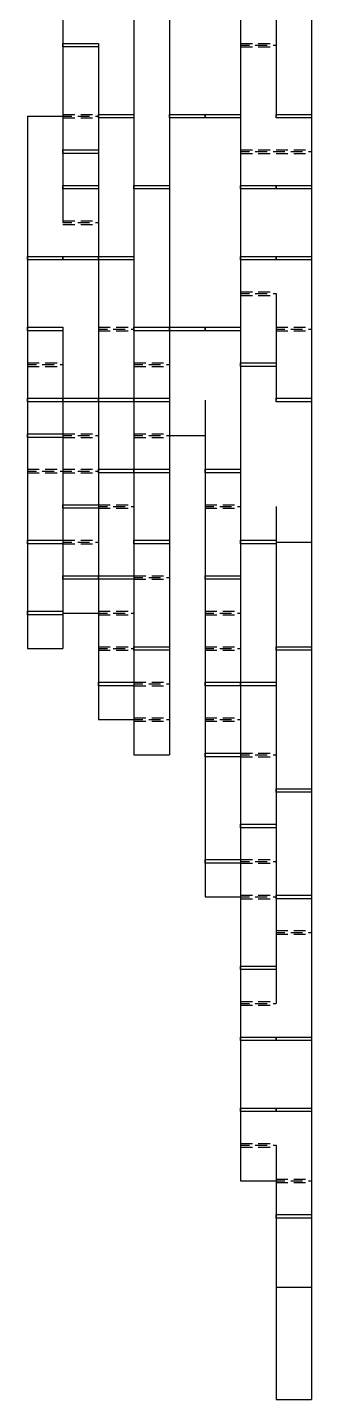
# Model space of a CAD drawing. Header units: millimetres. Extents: x 0 to 95, y 0 to 594.
# Drawn here: x 15.8 to 79, y 0 to 305.5 of the extents above; entities that cross this region are included whole.
import ezdxf

# ---------------------------------------------------------------- set-up
doc = ezdxf.new("R2010")
doc.units = ezdxf.units.MM
for name, color, linetype in [('CUT', 3, 'CONTINUOUS'), ('MOUNTAIN_FOLD', 1, 'CONTINUOUS'), ('VALLEY_FOLD', 5, 'CONTINUOUS')]:
    doc.layers.add(name, color=color, linetype=linetype)

msp = doc.modelspace()

# ---------------------------------------------------------------- linework, layer by layer
at = {"layer": 'CUT'}
for p, q in [((23.706, 309.472), (23.706, 301.57)), ((39.51, 309.472), (39.51, 301.57)), ((47.412, 309.472), (47.412, 301.57)), ((63.216, 309.472), (63.216, 301.57)), ((71.118, 309.472), (71.118, 301.57)), ((79.02, 309.472), (79.02, 301.57)), ((23.706, 301.57), (23.706, 293.668)), ((31.608, 301.57), (31.608, 293.668)), ((39.51, 301.57), (39.51, 293.668)), ((47.412, 301.57), (47.412, 293.668)), ((63.216, 301.57), (63.216, 293.668)), ((71.118, 301.57), (71.118, 293.668)), ((79.02, 301.57), (79.02, 293.668)), ((23.706, 293.668), (23.706, 285.766)), ((31.608, 293.668), (31.608, 285.766)), ((39.51, 293.668), (39.51, 285.766)), ((47.412, 293.668), (47.412, 285.766)), ((63.216, 293.668), (63.216, 285.766)), ((71.118, 293.668), (71.118, 285.766)), ((79.02, 293.668), (79.02, 285.766)), ((15.804, 285.766), (15.804, 277.864)), ((15.804, 285.766), (23.706, 285.766)), ((23.706, 285.766), (23.706, 277.864)), ((31.608, 285.766), (31.608, 277.864)), ((39.51, 285.766), (39.51, 277.864)), ((47.412, 285.766), (47.412, 277.864)), ((63.216, 285.766), (63.216, 277.864)), ((79.02, 285.766), (79.02, 277.864)), ((15.804, 277.864), (15.804, 269.962)), ((23.706, 277.864), (23.706, 269.962)), ((31.608, 277.864), (31.608, 269.962)), ((39.51, 277.864), (39.51, 269.962)), ((47.412, 277.864), (47.412, 269.962)), ((63.216, 277.864), (63.216, 269.962)), ((79.02, 277.864), (79.02, 269.962)), ((15.804, 269.962), (15.804, 262.06)), ((23.706, 269.962), (23.706, 262.06)), ((31.608, 269.962), (31.608, 262.06)), ((39.51, 269.962), (39.51, 262.06)), ((47.412, 269.962), (47.412, 262.06)), ((63.216, 269.962), (63.216, 262.06)), ((79.02, 269.962), (79.02, 262.06)), ((15.804, 262.06), (15.804, 254.158)), ((31.608, 262.06), (31.608, 254.158)), ((39.51, 262.06), (39.51, 254.158)), ((47.412, 262.06), (47.412, 254.158)), ((63.216, 262.06), (63.216, 254.158)), ((79.02, 262.06), (79.02, 254.158)), ((15.804, 254.158), (15.804, 246.256)), ((31.608, 254.158), (31.608, 246.256)), ((39.51, 254.158), (39.51, 246.256)), ((47.412, 254.158), (47.412, 246.256)), ((63.216, 254.158), (63.216, 246.256)), ((79.02, 254.158), (79.02, 246.256)), ((15.804, 246.256), (15.804, 238.354)), ((31.608, 246.256), (31.608, 238.354)), ((39.51, 246.256), (39.51, 238.354)), ((47.412, 246.256), (47.412, 238.354)), ((63.216, 246.256), (63.216, 238.354)), ((71.118, 246.256), (71.118, 238.354)), ((79.02, 246.256), (79.02, 238.354)), ((15.804, 238.354), (15.804, 230.452)), ((23.706, 238.354), (23.706, 230.452)), ((31.608, 238.354), (31.608, 230.452)), ((39.51, 238.354), (39.51, 230.452)), ((47.412, 238.354), (47.412, 230.452)), ((63.216, 238.354), (63.216, 230.452)), ((71.118, 238.354), (71.118, 230.452)), ((79.02, 238.354), (79.02, 230.452)), ((15.804, 230.452), (15.804, 222.55)), ((23.706, 230.452), (23.706, 222.55)), ((31.608, 230.452), (31.608, 222.55)), ((39.51, 230.452), (39.51, 222.55)), ((47.412, 230.452), (47.412, 222.55)), ((63.216, 230.452), (63.216, 222.55)), ((71.118, 230.452), (71.118, 222.55)), ((79.02, 230.452), (79.02, 222.55)), ((15.804, 222.55), (15.804, 214.648)), ((23.706, 222.55), (23.706, 214.648)), ((31.608, 222.55), (31.608, 214.648)), ((39.51, 222.55), (39.51, 214.648)), ((47.412, 222.55), (47.412, 214.648)), ((55.314, 222.55), (55.314, 214.648)), ((63.216, 222.55), (63.216, 214.648)), ((79.02, 222.55), (79.02, 214.648)), ((15.804, 214.648), (15.804, 206.746)), ((23.706, 214.648), (23.706, 206.746)), ((31.608, 214.648), (31.608, 206.746)), ((39.51, 214.648), (39.51, 206.746)), ((47.412, 214.648), (55.314, 214.648)), ((47.412, 214.648), (47.412, 206.746)), ((55.314, 214.648), (55.314, 206.746)), ((63.216, 214.648), (63.216, 206.746)), ((79.02, 214.648), (79.02, 206.746)), ((15.804, 206.746), (15.804, 198.844)), ((23.706, 206.746), (23.706, 198.844)), ((31.608, 206.746), (31.608, 198.844)), ((39.51, 206.746), (39.51, 198.844)), ((47.412, 206.746), (47.412, 198.844)), ((55.314, 206.746), (55.314, 198.844)), ((63.216, 206.746), (63.216, 198.844)), ((79.02, 206.746), (79.02, 198.844)), ((15.804, 198.844), (15.804, 190.942)), ((23.706, 198.844), (23.706, 190.942)), ((31.608, 198.844), (31.608, 190.942)), ((39.51, 198.844), (39.51, 190.942)), ((47.412, 198.844), (47.412, 190.942)), ((55.314, 198.844), (55.314, 190.942)), ((63.216, 198.844), (63.216, 190.942)), ((71.118, 198.844), (71.118, 190.942)), ((79.02, 198.844), (79.02, 190.942)), ((15.804, 190.942), (15.804, 183.04)), ((23.706, 190.942), (23.706, 183.04)), ((31.608, 190.942), (31.608, 183.04)), ((39.51, 190.942), (39.51, 183.04)), ((47.412, 190.942), (47.412, 183.04)), ((55.314, 190.942), (55.314, 183.04)), ((63.216, 190.942), (63.216, 183.04)), ((71.118, 190.942), (79.02, 190.942)), ((71.118, 190.942), (71.118, 183.04)), ((79.02, 190.942), (79.02, 183.04)), ((15.804, 183.04), (15.804, 175.138)), ((23.706, 183.04), (23.706, 175.138)), ((31.608, 183.04), (31.608, 175.138)), ((39.51, 183.04), (39.51, 175.138)), ((47.412, 183.04), (47.412, 175.138)), ((55.314, 183.04), (55.314, 175.138)), ((63.216, 183.04), (63.216, 175.138)), ((71.118, 183.04), (71.118, 175.138)), ((79.02, 183.04), (79.02, 175.138)), ((15.804, 175.138), (15.804, 167.236)), ((23.706, 175.138), (23.706, 167.236)), ((23.706, 175.138), (31.608, 175.138)), ((31.608, 175.138), (31.608, 167.236)), ((39.51, 175.138), (39.51, 167.236)), ((47.412, 175.138), (47.412, 167.236)), ((55.314, 175.138), (55.314, 167.236)), ((63.216, 175.138), (63.216, 167.236)), ((71.118, 175.138), (71.118, 167.236)), ((79.02, 175.138), (79.02, 167.236)), ((15.804, 167.236), (23.706, 167.236)), ((31.608, 167.236), (31.608, 159.334)), ((39.51, 167.236), (39.51, 159.334)), ((47.412, 167.236), (47.412, 159.334)), ((55.314, 167.236), (55.314, 159.334)), ((63.216, 167.236), (63.216, 159.334)), ((71.118, 167.236), (71.118, 159.334)), ((79.02, 167.236), (79.02, 159.334)), ((31.608, 159.334), (31.608, 151.432)), ((39.51, 159.334), (39.51, 151.432)), ((47.412, 159.334), (47.412, 151.432)), ((55.314, 159.334), (55.314, 151.432)), ((63.216, 159.334), (63.216, 151.432)), ((71.118, 159.334), (71.118, 151.432)), ((79.02, 159.334), (79.02, 151.432)), ((31.608, 151.432), (39.51, 151.432)), ((39.51, 151.432), (39.51, 143.53)), ((47.412, 151.432), (47.412, 143.53)), ((55.314, 151.432), (55.314, 143.53)), ((63.216, 151.432), (63.216, 143.53)), ((71.118, 151.432), (71.118, 143.53)), ((79.02, 151.432), (79.02, 143.53)), ((39.51, 143.53), (47.412, 143.53)), ((55.314, 143.53), (55.314, 135.628)), ((63.216, 143.53), (63.216, 135.628)), ((71.118, 143.53), (71.118, 135.628)), ((79.02, 143.53), (79.02, 135.628)), ((55.314, 135.628), (55.314, 127.726)), ((63.216, 135.628), (63.216, 127.726)), ((71.118, 135.628), (71.118, 127.726)), ((79.02, 135.628), (79.02, 127.726)), ((55.314, 127.726), (55.314, 119.824)), ((63.216, 127.726), (63.216, 119.824)), ((71.118, 127.726), (71.118, 119.824)), ((79.02, 127.726), (79.02, 119.824)), ((55.314, 119.824), (55.314, 111.922)), ((63.216, 119.824), (63.216, 111.922)), ((71.118, 119.824), (71.118, 111.922)), ((79.02, 119.824), (79.02, 111.922)), ((55.314, 111.922), (63.216, 111.922)), ((63.216, 111.922), (63.216, 104.02)), ((71.118, 111.922), (71.118, 104.02)), ((79.02, 111.922), (79.02, 104.02)), ((63.216, 104.02), (63.216, 96.118)), ((71.118, 104.02), (71.118, 96.118)), ((79.02, 104.02), (79.02, 96.118)), ((63.216, 96.118), (63.216, 88.216)), ((71.118, 96.118), (71.118, 88.216)), ((79.02, 96.118), (79.02, 88.216)), ((63.216, 88.216), (63.216, 80.314)), ((79.02, 88.216), (79.02, 80.314)), ((63.216, 80.314), (63.216, 72.412)), ((79.02, 80.314), (79.02, 72.412)), ((63.216, 72.412), (63.216, 64.51)), ((79.02, 72.412), (79.02, 64.51)), ((63.216, 64.51), (63.216, 56.608)), ((79.02, 64.51), (79.02, 56.608)), ((63.216, 56.608), (63.216, 48.706)), ((71.118, 56.608), (71.118, 48.706)), ((79.02, 56.608), (79.02, 48.706)), ((63.216, 48.706), (71.118, 48.706)), ((71.118, 48.706), (71.118, 40.804)), ((79.02, 48.706), (79.02, 40.804)), ((71.118, 40.804), (71.118, 32.902)), ((79.02, 40.804), (79.02, 32.902)), ((71.118, 32.902), (71.118, 25)), ((79.02, 32.902), (79.02, 25)), ((71.118, 25), (79.02, 25)), ((71.118, 25), (71.118, 0)), ((79.02, 25), (79.02, 0)), ((71.118, 0), (79.02, 0))]:
    msp.add_line(p, q, dxfattribs=at)
at = {"layer": 'MOUNTAIN_FOLD'}
for points in [[(23.706, 301.9651), (31.608, 301.9651), (31.608, 301.1749), (23.706, 301.1749)], [(31.608, 286.1611), (39.51, 286.1611), (39.51, 285.3709), (31.608, 285.3709)], [(47.412, 286.1611), (55.314, 286.1611), (55.314, 285.3709), (47.412, 285.3709)], [(55.314, 286.1611), (63.216, 286.1611), (63.216, 285.3709), (55.314, 285.3709)], [(71.118, 286.1611), (79.02, 286.1611), (79.02, 285.3709), (71.118, 285.3709)], [(23.706, 278.2591), (31.608, 278.2591), (31.608, 277.4689), (23.706, 277.4689)], [(23.706, 270.3571), (31.608, 270.3571), (31.608, 269.5669), (23.706, 269.5669)], [(39.51, 270.3571), (47.412, 270.3571), (47.412, 269.5669), (39.51, 269.5669)], [(63.216, 270.3571), (71.118, 270.3571), (71.118, 269.5669), (63.216, 269.5669)], [(71.118, 270.3571), (79.02, 270.3571), (79.02, 269.5669), (71.118, 269.5669)], [(15.804, 254.5531), (23.706, 254.5531), (23.706, 253.7629), (15.804, 253.7629)], [(23.706, 254.5531), (31.608, 254.5531), (31.608, 253.7629), (23.706, 253.7629)], [(31.608, 254.5531), (39.51, 254.5531), (39.51, 253.7629), (31.608, 253.7629)], [(63.216, 254.5531), (71.118, 254.5531), (71.118, 253.7629), (63.216, 253.7629)], [(71.118, 254.5531), (79.02, 254.5531), (79.02, 253.7629), (71.118, 253.7629)], [(15.804, 238.7491), (23.706, 238.7491), (23.706, 237.9589), (15.804, 237.9589)], [(39.51, 238.7491), (47.412, 238.7491), (47.412, 237.9589), (39.51, 237.9589)], [(47.412, 238.7491), (55.314, 238.7491), (55.314, 237.9589), (47.412, 237.9589)], [(55.314, 238.7491), (63.216, 238.7491), (63.216, 237.9589), (55.314, 237.9589)], [(63.216, 230.8471), (71.118, 230.8471), (71.118, 230.0569), (63.216, 230.0569)], [(15.804, 222.9451), (23.706, 222.9451), (23.706, 222.1549), (15.804, 222.1549)], [(23.706, 222.9451), (31.608, 222.9451), (31.608, 222.1549), (23.706, 222.1549)], [(31.608, 222.9451), (39.51, 222.9451), (39.51, 222.1549), (31.608, 222.1549)], [(39.51, 222.9451), (47.412, 222.9451), (47.412, 222.1549), (39.51, 222.1549)], [(71.118, 222.9451), (79.02, 222.9451), (79.02, 222.1549), (71.118, 222.1549)], [(15.804, 215.0431), (23.706, 215.0431), (23.706, 214.2529), (15.804, 214.2529)], [(31.608, 207.1411), (39.51, 207.1411), (39.51, 206.3509), (31.608, 206.3509)], [(39.51, 207.1411), (47.412, 207.1411), (47.412, 206.3509), (39.51, 206.3509)], [(55.314, 207.1411), (63.216, 207.1411), (63.216, 206.3509), (55.314, 206.3509)], [(23.706, 199.2391), (31.608, 199.2391), (31.608, 198.4489), (23.706, 198.4489)], [(15.804, 191.3371), (23.706, 191.3371), (23.706, 190.5469), (15.804, 190.5469)], [(39.51, 191.3371), (47.412, 191.3371), (47.412, 190.5469), (39.51, 190.5469)], [(63.216, 191.3371), (71.118, 191.3371), (71.118, 190.5469), (63.216, 190.5469)], [(23.706, 183.4351), (31.608, 183.4351), (31.608, 182.6449), (23.706, 182.6449)], [(31.608, 183.4351), (39.51, 183.4351), (39.51, 182.6449), (31.608, 182.6449)], [(55.314, 183.4351), (63.216, 183.4351), (63.216, 182.6449), (55.314, 182.6449)], [(15.804, 175.5331), (23.706, 175.5331), (23.706, 174.7429), (15.804, 174.7429)], [(39.51, 167.6311), (47.412, 167.6311), (47.412, 166.8409), (39.51, 166.8409)], [(71.118, 167.6311), (79.02, 167.6311), (79.02, 166.8409), (71.118, 166.8409)], [(31.608, 159.7291), (39.51, 159.7291), (39.51, 158.9389), (31.608, 158.9389)], [(55.314, 159.7291), (63.216, 159.7291), (63.216, 158.9389), (55.314, 158.9389)], [(63.216, 159.7291), (71.118, 159.7291), (71.118, 158.9389), (63.216, 158.9389)], [(55.314, 143.9251), (63.216, 143.9251), (63.216, 143.1349), (55.314, 143.1349)], [(71.118, 136.0231), (79.02, 136.0231), (79.02, 135.2329), (71.118, 135.2329)], [(63.216, 128.1211), (71.118, 128.1211), (71.118, 127.3309), (63.216, 127.3309)], [(55.314, 120.2191), (63.216, 120.2191), (63.216, 119.4289), (55.314, 119.4289)], [(71.118, 112.3171), (79.02, 112.3171), (79.02, 111.5269), (71.118, 111.5269)], [(63.216, 96.5131), (71.118, 96.5131), (71.118, 95.7229), (63.216, 95.7229)], [(63.216, 80.7091), (71.118, 80.7091), (71.118, 79.9189), (63.216, 79.9189)], [(71.118, 80.7091), (79.02, 80.7091), (79.02, 79.9189), (71.118, 79.9189)], [(63.216, 64.9051), (71.118, 64.9051), (71.118, 64.1149), (63.216, 64.1149)], [(71.118, 64.9051), (79.02, 64.9051), (79.02, 64.1149), (71.118, 64.1149)], [(71.118, 41.1991), (79.02, 41.1991), (79.02, 40.4089), (71.118, 40.4089)]]:
    msp.add_lwpolyline(points, close=True, dxfattribs=at)
at = {"layer": 'VALLEY_FOLD'}
for p, q in [((63.216, 301.9651), (65.85, 301.9651)), ((63.216, 301.57), (65.1915, 301.57)), ((63.216, 301.1749), (65.85, 301.1749)), ((66.5085, 301.57), (69.1425, 301.57)), ((67.167, 301.9651), (69.801, 301.9651)), ((67.167, 301.1749), (69.801, 301.1749)), ((70.4595, 301.57), (71.118, 301.57)), ((23.706, 286.1611), (26.34, 286.1611)), ((23.706, 285.766), (25.6815, 285.766)), ((23.706, 285.3709), (26.34, 285.3709)), ((26.9985, 285.766), (29.6325, 285.766)), ((27.657, 286.1611), (30.291, 286.1611)), ((27.657, 285.3709), (30.291, 285.3709)), ((30.9495, 285.766), (31.608, 285.766)), ((31.608, 286.1611), (31.608, 286.1611)), ((31.608, 285.3709), (31.608, 285.3709)), ((63.216, 278.2591), (65.85, 278.2591)), ((67.167, 278.2591), (69.801, 278.2591)), ((71.118, 278.2591), (73.752, 278.2591)), ((75.069, 278.2591), (77.703, 278.2591)), ((79.02, 278.2591), (79.02, 278.2591)), ((63.216, 277.864), (65.1915, 277.864)), ((63.216, 277.4689), (65.85, 277.4689)), ((66.5085, 277.864), (69.1425, 277.864)), ((67.167, 277.4689), (69.801, 277.4689)), ((70.4595, 277.864), (71.118, 277.864)), ((71.118, 277.864), (73.0935, 277.864)), ((71.118, 277.4689), (73.752, 277.4689)), ((74.4105, 277.864), (77.0445, 277.864)), ((75.069, 277.4689), (77.703, 277.4689)), ((78.3615, 277.864), (79.02, 277.864)), ((79.02, 277.4689), (79.02, 277.4689)), ((23.706, 262.4551), (26.34, 262.4551)), ((23.706, 262.06), (25.6815, 262.06)), ((23.706, 261.6649), (26.34, 261.6649)), ((26.9985, 262.06), (29.6325, 262.06)), ((27.657, 262.4551), (30.291, 262.4551)), ((27.657, 261.6649), (30.291, 261.6649)), ((30.9495, 262.06), (31.608, 262.06)), ((31.608, 262.4551), (31.608, 262.4551)), ((31.608, 261.6649), (31.608, 261.6649)), ((63.216, 246.6511), (65.85, 246.6511)), ((63.216, 246.256), (65.1915, 246.256)), ((63.216, 245.8609), (65.85, 245.8609)), ((66.5085, 246.256), (69.1425, 246.256)), ((67.167, 246.6511), (69.801, 246.6511)), ((67.167, 245.8609), (69.801, 245.8609)), ((70.4595, 246.256), (71.118, 246.256)), ((31.608, 238.7491), (34.242, 238.7491)), ((31.608, 238.354), (33.5835, 238.354)), ((34.9005, 238.354), (37.5345, 238.354)), ((35.559, 238.7491), (38.193, 238.7491)), ((38.8515, 238.354), (39.51, 238.354)), ((71.118, 238.7491), (73.752, 238.7491)), ((71.118, 238.354), (73.0935, 238.354)), ((74.4105, 238.354), (77.0445, 238.354)), ((75.069, 238.7491), (77.703, 238.7491)), ((78.3615, 238.354), (79.02, 238.354)), ((79.02, 238.7491), (79.02, 238.7491)), ((31.608, 237.9589), (34.242, 237.9589)), ((35.559, 237.9589), (38.193, 237.9589)), ((71.118, 237.9589), (73.752, 237.9589)), ((75.069, 237.9589), (77.703, 237.9589)), ((79.02, 237.9589), (79.02, 237.9589)), ((15.804, 230.8471), (18.438, 230.8471)), ((15.804, 230.452), (17.7795, 230.452)), ((15.804, 230.0569), (18.438, 230.0569)), ((19.0965, 230.452), (21.7305, 230.452)), ((19.755, 230.8471), (22.389, 230.8471)), ((19.755, 230.0569), (22.389, 230.0569)), ((23.0475, 230.452), (23.706, 230.452)), ((39.51, 230.8471), (42.144, 230.8471)), ((39.51, 230.452), (41.4855, 230.452)), ((39.51, 230.0569), (42.144, 230.0569)), ((42.8025, 230.452), (45.4365, 230.452)), ((43.461, 230.8471), (46.095, 230.8471)), ((43.461, 230.0569), (46.095, 230.0569)), ((46.7535, 230.452), (47.412, 230.452)), ((47.412, 230.8471), (47.412, 230.8471)), ((47.412, 230.0569), (47.412, 230.0569)), ((23.706, 215.0431), (26.34, 215.0431)), ((23.706, 214.648), (25.6815, 214.648)), ((23.706, 214.2529), (26.34, 214.2529)), ((26.9985, 214.648), (29.6325, 214.648)), ((27.657, 215.0431), (30.291, 215.0431)), ((27.657, 214.2529), (30.291, 214.2529)), ((30.9495, 214.648), (31.608, 214.648)), ((31.608, 215.0431), (31.608, 215.0431)), ((31.608, 214.2529), (31.608, 214.2529)), ((39.51, 215.0431), (42.144, 215.0431)), ((39.51, 214.648), (41.4855, 214.648)), ((39.51, 214.2529), (42.144, 214.2529)), ((42.8025, 214.648), (45.4365, 214.648)), ((43.461, 215.0431), (46.095, 215.0431)), ((43.461, 214.2529), (46.095, 214.2529)), ((46.7535, 214.648), (47.412, 214.648)), ((47.412, 215.0431), (47.412, 215.0431)), ((47.412, 214.2529), (47.412, 214.2529)), ((15.804, 207.1411), (18.438, 207.1411)), ((15.804, 206.746), (17.7795, 206.746)), ((15.804, 206.3509), (18.438, 206.3509)), ((19.0965, 206.746), (21.7305, 206.746)), ((19.755, 207.1411), (22.389, 207.1411)), ((19.755, 206.3509), (22.389, 206.3509)), ((23.0475, 206.746), (23.706, 206.746)), ((23.706, 207.1411), (26.34, 207.1411)), ((23.706, 206.746), (25.6815, 206.746)), ((23.706, 206.3509), (26.34, 206.3509)), ((26.9985, 206.746), (29.6325, 206.746)), ((27.657, 207.1411), (30.291, 207.1411)), ((27.657, 206.3509), (30.291, 206.3509)), ((30.9495, 206.746), (31.608, 206.746)), ((31.608, 207.1411), (31.608, 207.1411)), ((31.608, 206.3509), (31.608, 206.3509)), ((31.608, 199.2391), (34.242, 199.2391)), ((31.608, 198.844), (33.5835, 198.844)), ((34.9005, 198.844), (37.5345, 198.844)), ((35.559, 199.2391), (38.193, 199.2391)), ((38.8515, 198.844), (39.51, 198.844)), ((55.314, 199.2391), (57.948, 199.2391)), ((55.314, 198.844), (57.2895, 198.844)), ((58.6065, 198.844), (61.2405, 198.844)), ((59.265, 199.2391), (61.899, 199.2391)), ((62.5575, 198.844), (63.216, 198.844)), ((63.216, 199.2391), (63.216, 199.2391)), ((31.608, 198.4489), (34.242, 198.4489)), ((35.559, 198.4489), (38.193, 198.4489)), ((55.314, 198.4489), (57.948, 198.4489)), ((59.265, 198.4489), (61.899, 198.4489)), ((63.216, 198.4489), (63.216, 198.4489)), ((23.706, 191.3371), (26.34, 191.3371)), ((23.706, 190.942), (25.6815, 190.942)), ((23.706, 190.5469), (26.34, 190.5469)), ((26.9985, 190.942), (29.6325, 190.942)), ((27.657, 191.3371), (30.291, 191.3371)), ((27.657, 190.5469), (30.291, 190.5469)), ((30.9495, 190.942), (31.608, 190.942)), ((31.608, 191.3371), (31.608, 191.3371)), ((31.608, 190.5469), (31.608, 190.5469)), ((39.51, 183.4351), (42.144, 183.4351)), ((43.461, 183.4351), (46.095, 183.4351)), ((47.412, 183.4351), (47.412, 183.4351)), ((39.51, 183.04), (41.4855, 183.04)), ((39.51, 182.6449), (42.144, 182.6449)), ((42.8025, 183.04), (45.4365, 183.04)), ((43.461, 182.6449), (46.095, 182.6449)), ((46.7535, 183.04), (47.412, 183.04)), ((47.412, 182.6449), (47.412, 182.6449)), ((31.608, 175.5331), (34.242, 175.5331)), ((31.608, 175.138), (33.5835, 175.138)), ((31.608, 174.7429), (34.242, 174.7429)), ((34.9005, 175.138), (37.5345, 175.138)), ((35.559, 175.5331), (38.193, 175.5331)), ((35.559, 174.7429), (38.193, 174.7429)), ((38.8515, 175.138), (39.51, 175.138)), ((55.314, 175.5331), (57.948, 175.5331)), ((55.314, 175.138), (57.2895, 175.138)), ((55.314, 174.7429), (57.948, 174.7429)), ((58.6065, 175.138), (61.2405, 175.138)), ((59.265, 175.5331), (61.899, 175.5331)), ((59.265, 174.7429), (61.899, 174.7429)), ((62.5575, 175.138), (63.216, 175.138)), ((63.216, 175.5331), (63.216, 175.5331)), ((63.216, 174.7429), (63.216, 174.7429)), ((31.608, 167.6311), (34.242, 167.6311)), ((31.608, 167.236), (33.5835, 167.236)), ((31.608, 166.8409), (34.242, 166.8409)), ((34.9005, 167.236), (37.5345, 167.236)), ((35.559, 167.6311), (38.193, 167.6311)), ((35.559, 166.8409), (38.193, 166.8409)), ((38.8515, 167.236), (39.51, 167.236)), ((55.314, 167.6311), (57.948, 167.6311)), ((55.314, 167.236), (57.2895, 167.236)), ((55.314, 166.8409), (57.948, 166.8409)), ((58.6065, 167.236), (61.2405, 167.236)), ((59.265, 167.6311), (61.899, 167.6311)), ((59.265, 166.8409), (61.899, 166.8409)), ((62.5575, 167.236), (63.216, 167.236)), ((63.216, 167.6311), (63.216, 167.6311)), ((63.216, 166.8409), (63.216, 166.8409)), ((39.51, 159.7291), (42.144, 159.7291)), ((39.51, 159.334), (41.4855, 159.334)), ((39.51, 158.9389), (42.144, 158.9389)), ((42.8025, 159.334), (45.4365, 159.334)), ((43.461, 159.7291), (46.095, 159.7291)), ((43.461, 158.9389), (46.095, 158.9389)), ((46.7535, 159.334), (47.412, 159.334)), ((47.412, 159.7291), (47.412, 159.7291)), ((47.412, 158.9389), (47.412, 158.9389)), ((39.51, 151.8271), (42.144, 151.8271)), ((39.51, 151.432), (41.4855, 151.432)), ((39.51, 151.0369), (42.144, 151.0369)), ((42.8025, 151.432), (45.4365, 151.432)), ((43.461, 151.8271), (46.095, 151.8271)), ((43.461, 151.0369), (46.095, 151.0369)), ((46.7535, 151.432), (47.412, 151.432)), ((47.412, 151.8271), (47.412, 151.8271)), ((47.412, 151.0369), (47.412, 151.0369)), ((55.314, 151.8271), (57.948, 151.8271)), ((55.314, 151.432), (57.2895, 151.432)), ((55.314, 151.0369), (57.948, 151.0369)), ((58.6065, 151.432), (61.2405, 151.432)), ((59.265, 151.8271), (61.899, 151.8271)), ((59.265, 151.0369), (61.899, 151.0369)), ((62.5575, 151.432), (63.216, 151.432)), ((63.216, 151.8271), (63.216, 151.8271)), ((63.216, 151.0369), (63.216, 151.0369)), ((63.216, 143.9251), (65.85, 143.9251)), ((67.167, 143.9251), (69.801, 143.9251)), ((63.216, 143.53), (65.1915, 143.53)), ((63.216, 143.1349), (65.85, 143.1349)), ((66.5085, 143.53), (69.1425, 143.53)), ((67.167, 143.1349), (69.801, 143.1349)), ((70.4595, 143.53), (71.118, 143.53)), ((63.216, 120.2191), (65.85, 120.2191)), ((63.216, 119.824), (65.1915, 119.824)), ((63.216, 119.4289), (65.85, 119.4289)), ((66.5085, 119.824), (69.1425, 119.824)), ((67.167, 120.2191), (69.801, 120.2191)), ((67.167, 119.4289), (69.801, 119.4289)), ((70.4595, 119.824), (71.118, 119.824)), ((63.216, 112.3171), (65.85, 112.3171)), ((63.216, 111.922), (65.1915, 111.922)), ((63.216, 111.5269), (65.85, 111.5269)), ((66.5085, 111.922), (69.1425, 111.922)), ((67.167, 112.3171), (69.801, 112.3171)), ((67.167, 111.5269), (69.801, 111.5269)), ((70.4595, 111.922), (71.118, 111.922)), ((71.118, 104.4151), (73.752, 104.4151)), ((71.118, 104.02), (73.0935, 104.02)), ((74.4105, 104.02), (77.0445, 104.02)), ((75.069, 104.4151), (77.703, 104.4151)), ((78.3615, 104.02), (79.02, 104.02)), ((79.02, 104.4151), (79.02, 104.4151)), ((71.118, 103.6249), (73.752, 103.6249)), ((75.069, 103.6249), (77.703, 103.6249)), ((79.02, 103.6249), (79.02, 103.6249)), ((63.216, 88.6111), (65.85, 88.6111)), ((67.167, 88.6111), (69.801, 88.6111)), ((63.216, 88.216), (65.1915, 88.216)), ((63.216, 87.8209), (65.85, 87.8209)), ((66.5085, 88.216), (69.1425, 88.216)), ((67.167, 87.8209), (69.801, 87.8209)), ((70.4595, 88.216), (71.118, 88.216)), ((63.216, 57.0031), (65.85, 57.0031)), ((63.216, 56.608), (65.1915, 56.608)), ((63.216, 56.2129), (65.85, 56.2129)), ((66.5085, 56.608), (69.1425, 56.608)), ((67.167, 57.0031), (69.801, 57.0031)), ((67.167, 56.2129), (69.801, 56.2129)), ((70.4595, 56.608), (71.118, 56.608)), ((71.118, 49.1011), (73.752, 49.1011)), ((75.069, 49.1011), (77.703, 49.1011)), ((79.02, 49.1011), (79.02, 49.1011)), ((71.118, 48.706), (73.0935, 48.706)), ((71.118, 48.3109), (73.752, 48.3109)), ((74.4105, 48.706), (77.0445, 48.706)), ((75.069, 48.3109), (77.703, 48.3109)), ((78.3615, 48.706), (79.02, 48.706)), ((79.02, 48.3109), (79.02, 48.3109))]:
    msp.add_line(p, q, dxfattribs=at)

doc.saveas('drawing.dxf')
